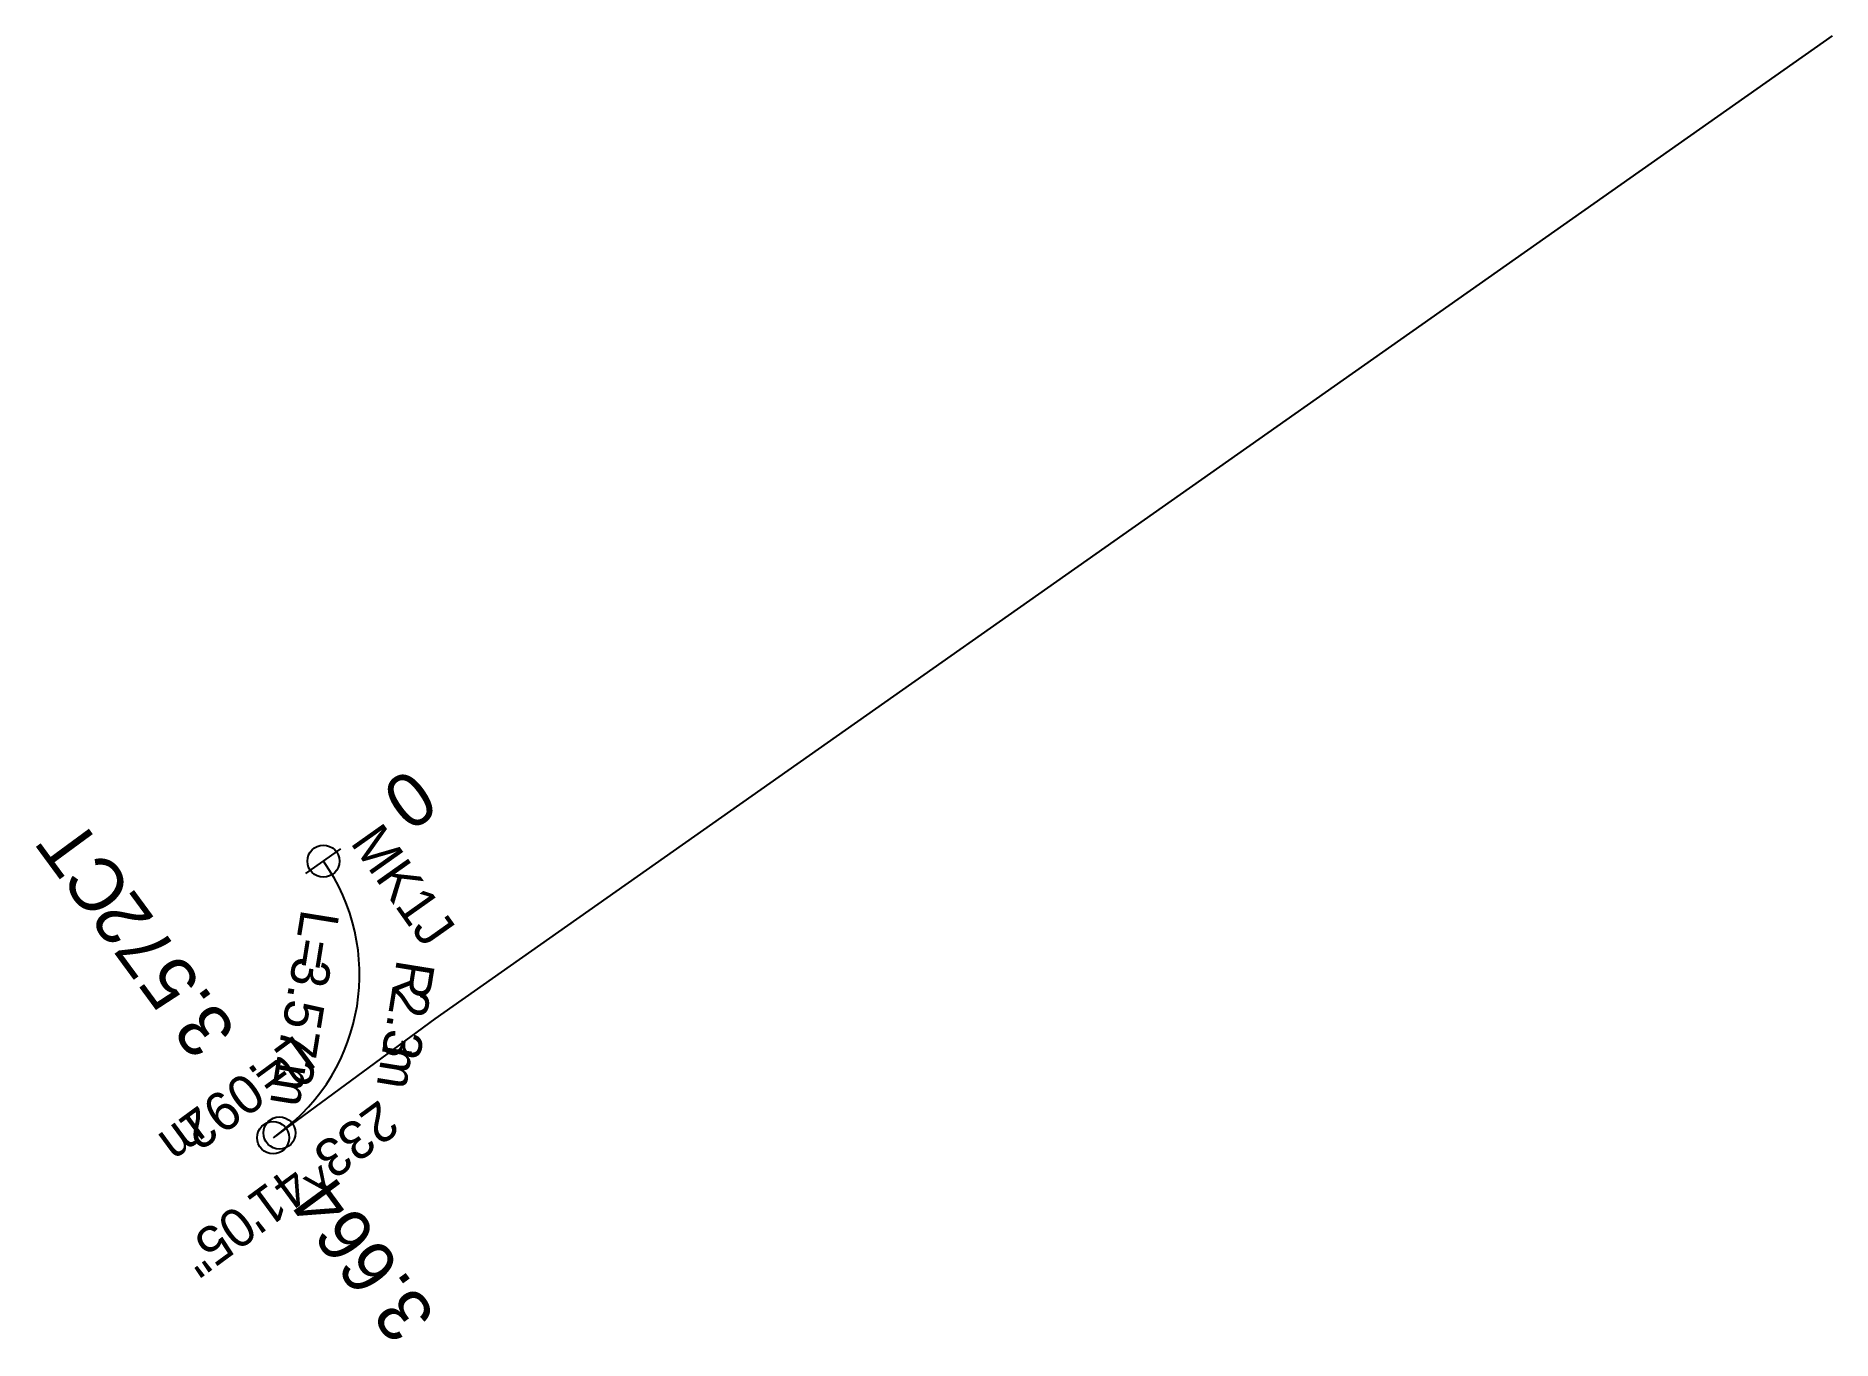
# Model space of a CAD drawing. Extents: x 268587.4 to 268608.4, y 5769853 to 5769868.3.
import ezdxf

# ---------------------------------------------------------------- set-up
doc = ezdxf.new("R2010")
doc.units = 0
for name, color, linetype in [('GEOM_HA_ROAD', 7, 'Continuous'), ('GEOM_HA_ROAD_SYM_CH_MAJOR', 7, 'Continuous'), ('GEOM_HA_ROAD_SYM_CH_MINOR', 7, 'Continuous'), ('GEOM_HA_ROAD_SYM_TANGENT', 7, 'Continuous'), ('GEOM_HA_ROAD_TEXT_ALIGN_NAME', 7, 'Continuous'), ('GEOM_HA_ROAD_TEXT_CH_MAJOR', 7, 'Continuous'), ('GEOM_HA_ROAD_TEXT_CH_TANGENT', 7, 'Continuous'), ('GEOM_HA_ROAD_TEXT_LINE_BEARING', 7, 'Continuous'), ('GEOM_HA_ROAD_TEXT_LINE_LENGTH', 7, 'Continuous'), ('GEOM_HA_ROAD_TEXT_RADIUS', 7, 'Continuous'), ('GEOM_HA_ROAD_TEXT_RADIUS_LENGTH', 7, 'Continuous')]:
    doc.layers.add(name, color=color, linetype=linetype)

msp = doc.modelspace()

# ---------------------------------------------------------------- linework, layer by layer
at = {"layer": 'GEOM_HA_ROAD'}
for p, q in [((268608.414, 5769868.257), (268592.055, 5769856.752)), ((268592.055, 5769856.752), (268590.163, 5769855.361))]:
    msp.add_line(p, q, dxfattribs=at)
msp.add_arc((268588.875, 5769857.269), 2.3, 306.3153, 35.3032, dxfattribs=at)
at = {"layer": 'GEOM_HA_ROAD_TEXT_CH_MAJOR'}
msp.add_line((268590.237, 5769855.416), (268590.163, 5769855.361), dxfattribs=at)
msp.add_arc((268588.875, 5769857.269), 2.3, 306.3153, 35.3032, dxfattribs=at)
at = {"layer": 'GEOM_HA_ROAD_TEXT_RADIUS'}
msp.add_line((268590.548, 5769858.454), (268590.956, 5769858.743), dxfattribs=at)
at = {"layer": 'GEOM_HA_ROAD_TEXT_RADIUS_LENGTH'}
for centre in [(268590.752, 5769858.598), (268590.237, 5769855.416), (268590.163, 5769855.361)]:
    msp.add_circle(centre, 0.188, dxfattribs=at)

# ---------------------------------------------------------------- texts
at = {"layer": 'GEOM_HA_ROAD_SYM_CH_MAJOR'}
for s, rotation, p in [('0', 215.3032, (268591.775, 5769859.705)), ('3.664', 126.3153, (268592.083, 5769853.277))]:
    msp.add_text(s, height=0.625, rotation=rotation, dxfattribs=at).set_placement(p)
at = {"layer": 'GEOM_HA_ROAD_SYM_CH_MINOR'}
msp.add_text('MK1J', height=0.45, rotation=305.3032, dxfattribs=at).set_placement((268591.058, 5769858.815))
at = {"layer": 'GEOM_HA_ROAD_SYM_TANGENT'}
for s, p in [('CT', (268588.538, 5769858.254)), ('3.572', (268589.749, 5769856.608))]:
    msp.add_text(s, height=0.625, rotation=126.3153, dxfattribs=at).set_placement(p)
at = {"layer": 'GEOM_HA_ROAD_TEXT_ALIGN_NAME'}
msp.add_text('233^41\'05"', height=0.45, rotation=216.3153, dxfattribs=at).set_placement((268591.413, 5769855.815))
at = {"layer": 'GEOM_HA_ROAD_TEXT_CH_TANGENT'}
for s, p in [('R', (268591.615, 5769857.458)), ('2.3', (268591.565, 5769857.146)), ('m', (268591.454, 5769856.464))]:
    msp.add_text(s, height=0.45, rotation=260.8093, dxfattribs=at).set_placement(p)
at = {"layer": 'GEOM_HA_ROAD_TEXT_LINE_BEARING'}
for s, p in [('L=', (268590.427, 5769856.579)), ('.092', (268589.974, 5769856.247)), ('m', (268589.192, 5769855.671))]:
    msp.add_text(s, height=0.45, rotation=216.3153, dxfattribs=at).set_placement(p)
at = {"layer": 'GEOM_HA_ROAD_TEXT_LINE_LENGTH'}
for s, p in [('L=', (268590.495, 5769858.048)), ('3.572', (268590.405, 5769857.494)), ('m', (268590.206, 5769856.258))]:
    msp.add_text(s, height=0.45, rotation=260.8093, dxfattribs=at).set_placement(p)

doc.saveas('drawing.dxf')
